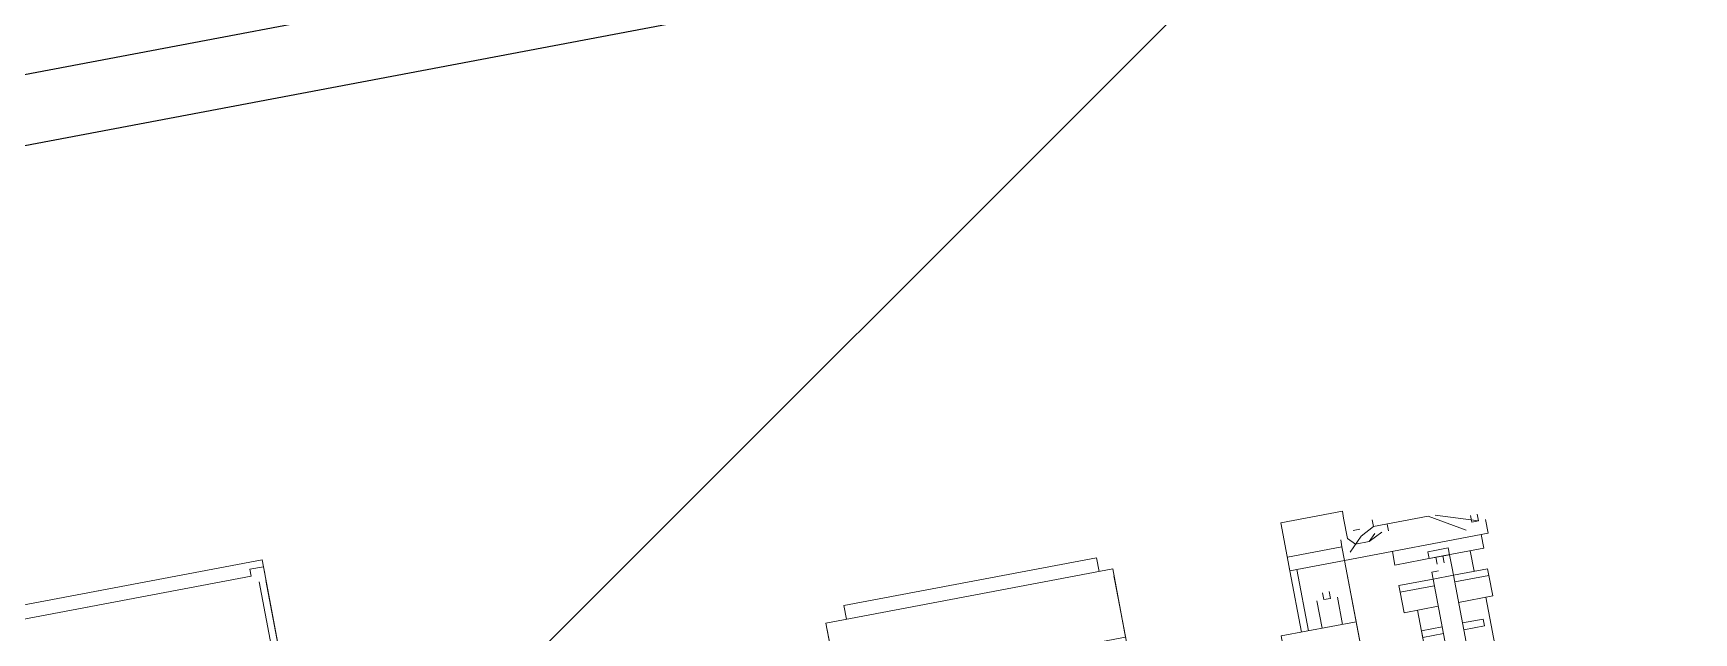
# Model space of a CAD drawing. Extents: x 407440 to 411585, y 6041728 to 6045069.
# Drawn here: x 410370.18 to 410383.9, y 6044254.66 to 6044259.61 of the extents above; entities that cross this region are included whole.
import ezdxf

# ---------------------------------------------------------------- set-up
doc = ezdxf.new("R2010")
doc.units = 0
doc.header["$LTSCALE"] = 5
doc.linetypes.add('foc-TIELINE', pattern=[1.875, 1.25, -0.625])
doc.layers.add('P-PROPOSED-EXISTING-H', color=59, linetype='Continuous')
doc.layers.add('T-TIE', color=201, linetype='foc-TIELINE')

# ---------------------------------------------------------------- blocks, each defined once
blk = doc.blocks.new('P-RIG-877')
at = {"layer": 'T-TIE', "linetype": 'ByBlock', "lineweight": 25}
for points in [[(-1.217, -18.8628), (-1.217, -19.081), (-1.1481, -19.1499), (-1.1481, -19.4254), (-0.5396, -19.4254), (-0.5396, -24.2129), (-0.4248, -24.2129), (-0.31, -24.2129), (-0.31, -19.4254), (0.287, -19.4254), (0.287, -19.1499), (0.3674, -19.081), (0.3674, -18.8628), (2.4339, -18.8628), (2.4339, -19.081), (2.5143, -19.1499), (2.4454, -19.0695), (2.4454, -18.8514), (0.3559, -18.8514), (0.3559, -19.0695), (0.3215, -19.1039)], [(0.287, -19.2302), (0.287, -19.3106), (-0.4248, -19.3106), (-0.4248, -33.0186), (1.5499, -33.0186)], [(-1.1481, -19.3106), (-0.4248, -19.3106), (-0.4248, -33.0186), (-4.0871, -33.0186), (-4.0871, -28.7477)]]:
    blk.add_lwpolyline(points, dxfattribs=at)
at = {"layer": 'T-TIE', "linetype": 'ByBlock', "lineweight": 5}
for points in [[(0.7462, -21.3312), (0.7692, -21.3312), (0.7692, -21.5723), (0.7462, -21.5723), (0.7348, -21.5723), (0.7462, -21.5723), (0.7462, -21.6641)], [(0.7233, -21.4116), (0.7462, -21.3427)], [(0.7348, -21.3542), (0.7462, -21.3542), (0.7462, -21.3427), (0.7348, -21.3427)], [(0.7692, -21.4919), (0.7922, -21.4919), (0.7922, -21.423), (0.7922, -21.4116), (0.7922, -21.3427), (0.7692, -21.3427)], [(0.7922, -21.4001), (0.8037, -21.4001), (0.8151, -21.4001), (0.8266, -21.4001), (0.8266, -21.3427), (0.8381, -21.3427), (0.8381, -21.4001)], [(0.8725, -21.4001), (0.8725, -21.3427), (0.8381, -21.3427)], [(1.0907, -21.3542), (0.8725, -21.3542)], [(0.7577, -21.3656), (0.7233, -21.423), (0.7233, -21.5149), (0.7118, -21.5149)], [(0.7922, -21.3656), (0.8266, -21.3656)], [(0.9185, -21.4001), (0.9185, -21.3656), (0.907, -21.3656), (0.907, -21.4001)], [(0.7807, -21.4001), (0.7922, -21.4001), (0.7922, -21.4116), (0.8037, -21.4116)], [(0.7807, -21.4116), (0.7807, -21.4001), (0.7807, -21.4116)], [(0.7922, -21.423), (0.8037, -21.423), (0.7922, -21.423), (0.7922, -21.4345), (0.7807, -21.4345), (0.7807, -21.423), (0.7807, -21.4116)], [(0.7922, -21.4345), (0.7922, -21.4001), (0.7922, -21.4345)], [(0.8151, -21.423), (0.8151, -21.4345), (0.8266, -21.4345), (0.8266, -21.4001), (1.0907, -21.4001)], [(0.8381, -21.4345), (0.8381, -21.4919), (0.8266, -21.4919), (0.8266, -21.4345), (1.0907, -21.4345)], [(0.8381, -21.4919), (0.8725, -21.4919), (0.8725, -21.4345)], [(0.907, -21.4345), (0.907, -21.469), (0.9185, -21.469), (0.9185, -21.4345)], [(1.0907, -21.469), (0.8725, -21.469)], [(0.7348, -21.4919), (0.7233, -21.4919)], [(0.7233, -21.5149), (0.7348, -21.5378), (0.7577, -21.5608)], [(0.7348, -21.5034), (0.7462, -21.5264), (0.7462, -21.5493), (0.7348, -21.5608), (0.7462, -21.5493)], [(0.7462, -21.5264), (0.7348, -21.5149)], [(0.7233, -21.5493), (0.7233, -21.5378)], [(0.7577, -21.6641), (0.7692, -21.6641), (0.7003, -21.6641), (0.6888, -21.6641), (0.6888, -21.5608), (0.7003, -21.5608), (0.7348, -21.5608)], [(0.8725, -21.6641), (0.7692, -21.6641), (0.7692, -21.5723)], [(1.0792, -21.5723), (0.7692, -21.5723), (0.9988, -21.5723)], [(0.8725, -21.5723), (0.8725, -21.6986), (0.9988, -21.6986)], [(0.8151, -21.6182), (0.8266, -21.6182), (0.8266, -21.6067), (0.8151, -21.6067)], [(0.8725, -21.5953), (0.8266, -21.5953)], [(0.8725, -21.6297), (0.8266, -21.6297)], [(0.8611, -22.4219), (0.8266, -22.4219), (0.8266, -22.4333), (0.8266, -21.9512), (0.7118, -21.9512), (0.7118, -22.4333), (0.8266, -22.4333), (0.7348, -22.4333), (0.7233, -22.4333)], [(0.7233, -21.9512), (0.7348, -21.9512), (0.8611, -21.9512)], [(0.6888, -22.3989), (0.6888, -21.9741), (0.6888, -22.3989)], [(0.6888, -21.9741), (0.7118, -21.9741)], [(0.6888, -22.3989), (0.7118, -22.3989)], [(0.7462, -23.8225), (0.7462, -24.1899), (0.3559, -24.1899), (0.3559, -23.9029), (0.4592, -23.9029), (0.4592, -23.3518), (0.4477, -23.3518), (0.4477, -23.3288), (0.6659, -23.3288), (0.6544, -23.3288), (0.6659, -23.3288), (0.6544, -23.3288), (0.6659, -23.3288)], [(0.4477, -23.8914), (0.4363, -23.8799), (0.4363, -23.3288), (0.4477, -23.3288), (0.4592, -23.3288), (0.4477, -23.3288), (0.4363, -23.3288), (0.4477, -23.3288), (0.4592, -23.3288), (0.4477, -23.3288)], [(0.4592, -23.3288), (0.4592, -23.3288)], [(0.4592, -23.3288), (0.4592, -23.3288)], [(0.4592, -23.3288), (0.4592, -23.3288)], [(0.4592, -23.3288), (0.4592, -23.3288)], [(0.4592, -23.3288), (0.4592, -23.3288)], [(0.4592, -23.3288), (0.4592, -23.3288)], [(0.4707, -23.3288), (0.6544, -23.3288)], [(0.6544, -23.3403), (0.4707, -23.3403)]]:
    blk.add_lwpolyline(points, dxfattribs=at)
blk.add_lwpolyline([(0.7692, -21.6527), (0.8725, -21.6527)], close=True, dxfattribs=at)

msp = doc.modelspace()

# ---------------------------------------------------------------- hatches: boundary and pattern name
at = {"layer": 'P-PROPOSED-EXISTING-H'}
h = msp.add_hatch(dxfattribs=at)
h.set_pattern_fill('ANSI31', color=256, scale=3.498392, style=0)
h.set_pattern_definition([(45, (-102.852, 2739.382), (-7.854113246, 7.854113246), [])])
edge = h.paths.add_edge_path()
edge.add_line((410849.565, 6043843.767), (410381.581, 6043755.258))
edge.add_line((410381.581, 6043755.258), (409934.712, 6043670.743))
edge.add_line((409934.712, 6043670.743), (409814.106, 6044308.44))
edge.add_line((409814.106, 6044308.44), (410263.945, 6044377.375))
edge.add_line((410263.945, 6044377.375), (410794.85, 6044458.734))
edge.add_line((410794.85, 6044458.734), (411169.273, 6044565.411))
edge.add_line((411169.273, 6044565.411), (411290.002, 6043927.065))
edge.add_line((411290.002, 6043927.065), (411039.067, 6043879.607))
edge.add_arc((410922.403, 6043977.554), 152.33, 241.43508, 319.98432, ccw=False)

# ---------------------------------------------------------------- block references
at = {"layer": 'T-TIE', "linetype": 'ByBlock', "xscale": 4.999999999955019, "yscale": 4.999999999955019, "zscale": 4.999999999955019, "rotation": 280.7096999997605}
msp.add_blockref('P-RIG-877', (410486.28, 6044279.077), dxfattribs=at)

doc.saveas('drawing.dxf')
